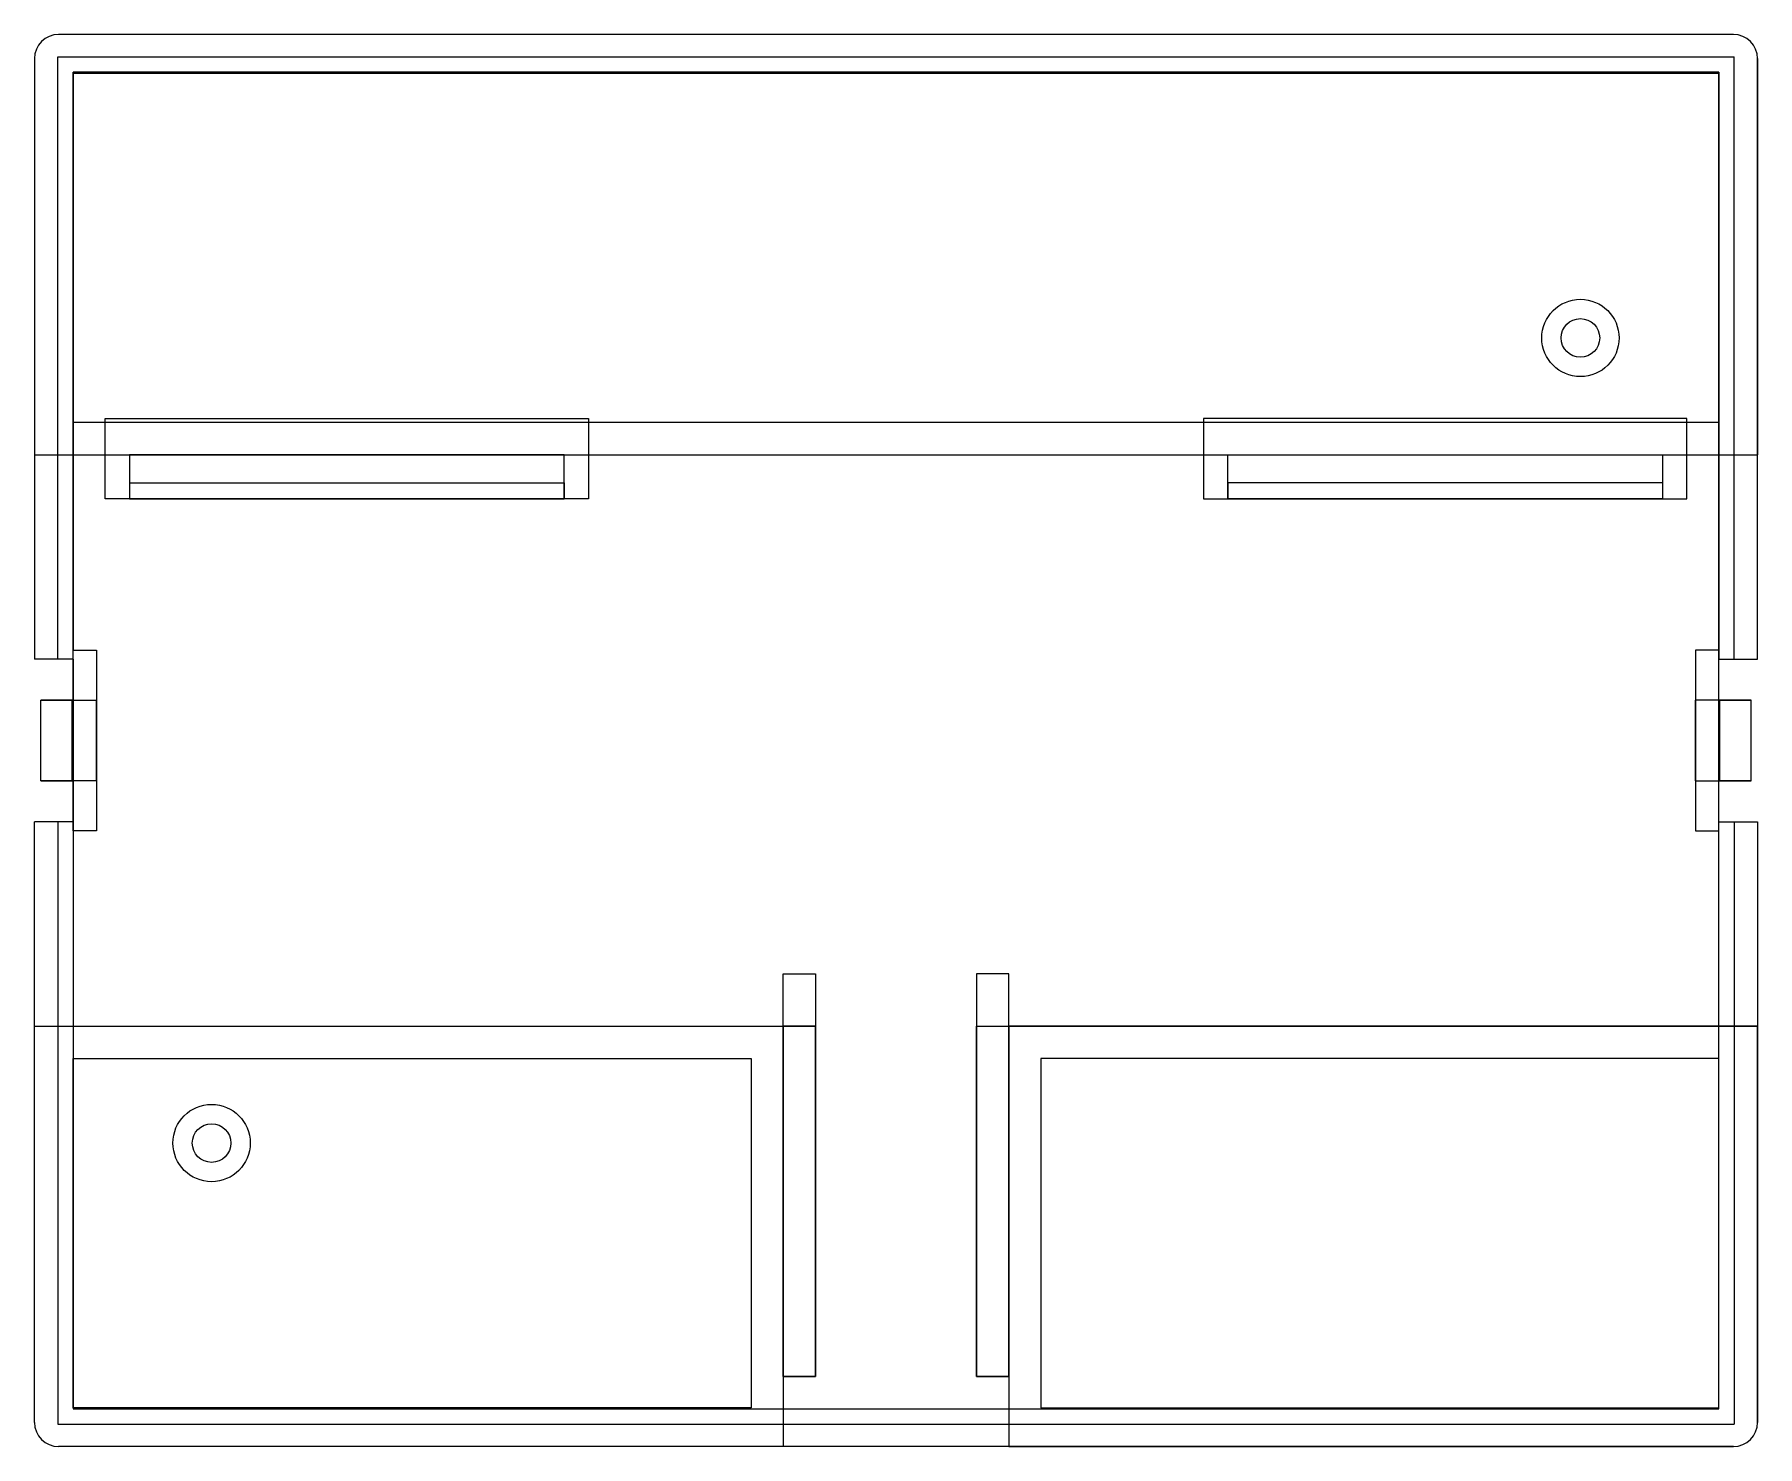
# Model space of a CAD drawing. Header units: millimetres. Extents: x -54 to 54, y -44 to 44.
import ezdxf

# ---------------------------------------------------------------- set-up
doc = ezdxf.new("R2010")
doc.units = ezdxf.units.MM
doc.layers.add('Body001', color=7, linetype='CONTINUOUS')

msp = doc.modelspace()

# ---------------------------------------------------------------- linework, layer by layer
at = {"layer": 'Body001'}
for p, q in [((52, 43.85, -5), (-52, 43.85, -5)), ((52, 43.85, -5), (-52, 43.85, -5)), ((-52, 43.85, -5), (-52, 43.85, 6.9)), ((52, 43.85, 6.9), (-52, 43.85, 6.9)), ((-52, 43.85, -5), (-52, 43.85, 6.9)), ((52, 43.85, 6.9), (-52, 43.85, 6.9)), ((52, 43.85, 6.9), (52, 43.85, -5)), ((52, 43.85, 6.9), (52, 43.85, -5)), ((-53.5, 42.35, -5), (-53.5, 17.75, -5)), ((-53.5, 42.35, -5), (-53.5, 42.35, 6.9)), ((-53.5, 42.35, -5), (-53.5, 17.75, -5)), ((-53.5, 42.35, -5), (-53.5, 42.35, 6.9)), ((-53.5, 42.35, 6.9), (-53.5, 5.05, 6.9)), ((-53.5, 42.35, 6.9), (-53.5, 5.05, 6.9)), ((-52.05, 5.05, 6.9), (-52.05, 42.45, 6.9)), ((-52.05, 42.45, 6.9), (52.05, 42.45, 6.9)), ((-52.05, 42.45, 6.9), (-52.05, 42.45, 7.9)), ((-52.05, 5.05, 6.9), (-52.05, 42.45, 6.9)), ((-52.05, 5.05, 7.9), (-52.05, 42.45, 7.9)), ((-52.05, 42.45, 6.9), (-52.05, 42.45, 7.9)), ((-52.05, 42.45, 6.9), (52.05, 42.45, 6.9)), ((-52.05, 42.45, 7.9), (52.05, 42.45, 7.9)), ((-52.05, 42.45, 7.9), (52.05, 42.45, 7.9)), ((-52.05, 5.05, 7.9), (-52.05, 42.45, 7.9)), ((52.05, 5.05, 6.9), (52.05, 42.45, 6.9)), ((52.05, 42.45, 6.9), (52.05, 42.45, 7.9)), ((52.05, 42.45, 6.9), (52.05, 42.45, 7.9)), ((52.05, 5.05, 6.9), (52.05, 42.45, 6.9)), ((52.05, 5.05, 7.9), (52.05, 42.45, 7.9)), ((52.05, 5.05, 7.9), (52.05, 42.45, 7.9)), ((53.5, 42.35, -5), (53.5, 17.75, -5)), ((53.5, 42.35, 6.9), (53.5, 42.35, -5)), ((53.5, 42.35, -5), (53.5, 17.75, -5)), ((53.5, 42.35, 6.9), (53.5, 42.35, -5)), ((53.5, 5.05, 6.9), (53.5, 42.35, 6.9)), ((53.5, 5.05, 6.9), (53.5, 42.35, 6.9)), ((-51.1, 5.05, 7.9), (-51.1, 41.5, 7.9)), ((-51.1, 41.5, 7.9), (51.1, 41.5, 7.9)), ((-51.1, 41.5, 2), (-51.1, 5.6, 2)), ((-51.1, 5.05, 7.9), (-51.1, 41.5, 7.9)), ((-51.1, 41.5, 2), (-51.1, 41.5, 7.9)), ((-51.1, 41.5, 2), (-51.1, 5.6, 2)), ((51.1, 41.5, 2), (-51.1, 41.5, 2)), ((51.1, 41.5, 2), (-51.1, 41.5, 2)), ((-51.1, 41.5, 7.9), (51.1, 41.5, 7.9)), ((-51.1, 41.5, 2), (-51.1, 41.5, 7.9)), ((-51.1, 41.45, -5), (51.1, 41.45, -5)), ((-51.1, 19.75, -5), (-51.1, 41.45, -5)), ((-51.1, 41.45), (-51.1, 41.45, -5)), ((-51.1, 41.45), (51.1, 41.45)), ((-51.1, 41.45, -5), (51.1, 41.45, -5)), ((-51.1, 41.45), (-51.1, 41.45, -5)), ((-51.1, 19.75), (-51.1, 41.45)), ((-51.1, 19.75, -5), (-51.1, 41.45, -5)), ((-51.1, 41.45), (51.1, 41.45)), ((-51.1, 19.75), (-51.1, 41.45)), ((51.1, 41.5, 7.9), (51.1, 5.05, 7.9)), ((51.1, 5.6, 2), (51.1, 41.5, 2)), ((51.1, 41.5, 2), (51.1, 41.5, 7.9)), ((51.1, 41.5, 7.9), (51.1, 5.05, 7.9)), ((51.1, 5.6, 2), (51.1, 41.5, 2)), ((51.1, 41.5, 2), (51.1, 41.5, 7.9)), ((51.1, 41.45, -5), (51.1, 19.75, -5)), ((51.1, 41.45), (51.1, 41.45, -5)), ((51.1, 41.45), (51.1, 19.75)), ((51.1, 41.45, -5), (51.1, 19.75, -5)), ((51.1, 41.45), (51.1, 41.45, -5)), ((51.1, 41.45), (51.1, 19.75)), ((43.7, 25, 2), (43.7, 25, 8.2)), ((43.7, 25, 2), (43.7, 25, 8.2)), ((44.9, 25, 2), (44.9, 25, 8.2)), ((44.9, 25, 2), (44.9, 25, 8.2)), ((51.1, 19.75, -5), (-51.1, 19.75, -5)), ((-51.1, 19.75), (-51.1, 19.75, -5)), ((-51.1, 19.75), (-51.1, 19.75, -5)), ((-49.1, 19.75), (-51.1, 19.75)), ((51.1, 19.75, -5), (-51.1, 19.75, -5)), ((-49.1, 19.75), (-51.1, 19.75)), ((-49.1, 19.75), (-49.1, 20)), ((-49.1, 20), (-19.1, 20)), ((-49.1, 20), (-49.1, 20, 2)), ((-49.1, 19.75), (-49.1, 20)), ((-49.1, 15, 2), (-49.1, 20, 2)), ((-49.1, 20), (-49.1, 20, 2)), ((-49.1, 20), (-19.1, 20)), ((-49.1, 20, 2), (-19.1, 20, 2)), ((-49.1, 20, 2), (-19.1, 20, 2)), ((-49.1, 15, 2), (-49.1, 20, 2)), ((-19.1, 19.75), (-49.1, 19.75)), ((-49.1, 17.75), (-49.1, 19.75)), ((-19.1, 19.75), (-49.1, 19.75)), ((-49.1, 17.75), (-49.1, 19.75)), ((-19.1, 20), (-19.1, 19.75)), ((-19.1, 20), (-19.1, 20, 2)), ((-19.1, 20), (-19.1, 19.75)), ((-19.1, 20, 2), (-19.1, 15, 2)), ((-19.1, 20), (-19.1, 20, 2)), ((-19.1, 20, 2), (-19.1, 15, 2)), ((19.1, 19.75), (-19.1, 19.75)), ((-19.1, 19.75), (-19.1, 17.75)), ((19.1, 19.75), (-19.1, 19.75)), ((-19.1, 19.75), (-19.1, 17.75)), ((19.1, 20), (19.1, 19.75)), ((49.1, 20), (19.1, 20)), ((19.1, 20), (19.1, 20, 2)), ((19.1, 20), (19.1, 19.75)), ((19.1, 20, 2), (19.1, 15, 2)), ((19.1, 20), (19.1, 20, 2)), ((49.1, 20), (19.1, 20)), ((49.1, 20, 2), (19.1, 20, 2)), ((19.1, 20, 2), (19.1, 15, 2)), ((49.1, 20, 2), (19.1, 20, 2)), ((49.1, 19.75), (19.1, 19.75)), ((19.1, 19.75), (19.1, 17.75)), ((49.1, 19.75), (19.1, 19.75)), ((19.1, 19.75), (19.1, 17.75)), ((49.1, 19.75), (49.1, 20)), ((49.1, 20), (49.1, 20, 2)), ((49.1, 19.75), (49.1, 20)), ((49.1, 15, 2), (49.1, 20, 2)), ((49.1, 20), (49.1, 20, 2)), ((49.1, 15, 2), (49.1, 20, 2)), ((51.1, 19.75), (49.1, 19.75)), ((49.1, 17.75), (49.1, 19.75)), ((51.1, 19.75), (49.1, 19.75)), ((49.1, 17.75), (49.1, 19.75)), ((51.1, 19.75), (51.1, 19.75, -5)), ((51.1, 19.75), (51.1, 19.75, -5)), ((-53.5, 17.75, -5), (-47.6, 17.75, -5)), ((-53.5, 17.75), (-53.5, 17.75, -5)), ((-53.5, 17.75), (-53.5, 5.05)), ((-53.5, 17.75), (-49.1, 17.75)), ((-53.5, 17.75, -5), (-47.6, 17.75, -5)), ((-53.5, 17.75), (-53.5, 17.75, -5)), ((-53.5, 17.75), (-49.1, 17.75)), ((-53.5, 17.75), (-53.5, 5.05)), ((-49.1, 17.75), (-19.1, 17.75)), ((-49.1, 15), (-49.1, 17.75)), ((-49.1, 17.75), (-19.1, 17.75)), ((-49.1, 15), (-49.1, 17.75)), ((-47.6, 17.75, -5), (-47.6, 15, -5)), ((-20.6, 17.75, -1.2), (-47.6, 17.75, -1.2)), ((-47.6, 17.75, -5), (-47.6, 17.75, -1.2)), ((-47.6, 17.75, -5), (-47.6, 15, -5)), ((-47.6, 17.75, -1.2), (-47.6, 16, -1.2)), ((-47.6, 17.75, -5), (-47.6, 17.75, -1.2)), ((-47.6, 17.75, -1.2), (-47.6, 16, -1.2)), ((-20.6, 17.75, -1.2), (-47.6, 17.75, -1.2)), ((-20.6, 15, -5), (-20.6, 17.75, -5)), ((-20.6, 17.75, -5), (20.6, 17.75, -5)), ((-20.6, 17.75, -5), (20.6, 17.75, -5)), ((-20.6, 17.75, -5), (-20.6, 17.75, -1.2)), ((-20.6, 15, -5), (-20.6, 17.75, -5)), ((-20.6, 16, -1.2), (-20.6, 17.75, -1.2)), ((-20.6, 17.75, -5), (-20.6, 17.75, -1.2)), ((-20.6, 16, -1.2), (-20.6, 17.75, -1.2)), ((-19.1, 17.75), (19.1, 17.75)), ((-19.1, 17.75), (19.1, 17.75)), ((-19.1, 17.75), (-19.1, 15)), ((-19.1, 17.75), (-19.1, 15)), ((19.1, 17.75), (49.1, 17.75)), ((19.1, 17.75), (19.1, 15)), ((19.1, 17.75), (49.1, 17.75)), ((19.1, 17.75), (19.1, 15)), ((20.6, 15, -5), (20.6, 17.75, -5)), ((20.6, 17.75, -1.2), (47.6, 17.75, -1.2)), ((20.6, 17.75, -5), (20.6, 17.75, -1.2)), ((20.6, 15, -5), (20.6, 17.75, -5)), ((20.6, 16, -1.2), (20.6, 17.75, -1.2)), ((20.6, 17.75, -5), (20.6, 17.75, -1.2)), ((20.6, 17.75, -1.2), (47.6, 17.75, -1.2)), ((20.6, 16, -1.2), (20.6, 17.75, -1.2)), ((47.6, 17.75, -5), (53.5, 17.75, -5)), ((47.6, 17.75, -5), (47.6, 15, -5)), ((47.6, 17.75, -5), (53.5, 17.75, -5)), ((47.6, 17.75, -5), (47.6, 17.75, -1.2)), ((47.6, 17.75, -5), (47.6, 15, -5)), ((47.6, 17.75, -1.2), (47.6, 16, -1.2)), ((47.6, 17.75, -5), (47.6, 17.75, -1.2)), ((47.6, 17.75, -1.2), (47.6, 16, -1.2)), ((49.1, 17.75), (53.5, 17.75)), ((49.1, 17.75), (53.5, 17.75)), ((49.1, 15), (49.1, 17.75)), ((49.1, 15), (49.1, 17.75)), ((53.5, 17.75), (53.5, 17.75, -5)), ((53.5, 5.05), (53.5, 17.75)), ((53.5, 17.75), (53.5, 17.75, -5)), ((53.5, 5.05), (53.5, 17.75)), ((-19.1, 15), (-49.1, 15)), ((-49.1, 15), (-49.1, 15, 2)), ((-19.1, 15), (-49.1, 15)), ((-19.1, 15, 2), (-49.1, 15, 2)), ((-49.1, 15), (-49.1, 15, 2)), ((-19.1, 15, 2), (-49.1, 15, 2)), ((-47.6, 16, -1.2), (-47.6, 15, -2.2)), ((-47.6, 16, -1.2), (-20.6, 16, -1.2)), ((-47.6, 16, -1.2), (-47.6, 15, -2.2)), ((-47.6, 16, -1.2), (-20.6, 16, -1.2)), ((-47.6, 15, -5), (-20.6, 15, -5)), ((-47.6, 15, -5), (-47.6, 15, -2.2)), ((-47.6, 15, -5), (-47.6, 15, -2.2)), ((-47.6, 15, -2.2), (-20.6, 15, -2.2)), ((-47.6, 15, -5), (-20.6, 15, -5)), ((-47.6, 15, -2.2), (-20.6, 15, -2.2)), ((-20.6, 16, -1.2), (-20.6, 15, -2.2)), ((-20.6, 16, -1.2), (-20.6, 15, -2.2)), ((-20.6, 15, -5), (-20.6, 15, -2.2)), ((-20.6, 15, -5), (-20.6, 15, -2.2)), ((-19.1, 15), (-19.1, 15, 2)), ((-19.1, 15), (-19.1, 15, 2)), ((19.1, 15), (49.1, 15)), ((19.1, 15), (19.1, 15, 2)), ((19.1, 15), (49.1, 15)), ((19.1, 15, 2), (49.1, 15, 2)), ((19.1, 15), (19.1, 15, 2)), ((19.1, 15, 2), (49.1, 15, 2)), ((20.6, 16, -1.2), (20.6, 15, -2.2)), ((47.6, 16, -1.2), (20.6, 16, -1.2)), ((47.6, 16, -1.2), (20.6, 16, -1.2)), ((20.6, 16, -1.2), (20.6, 15, -2.2)), ((47.6, 15, -5), (20.6, 15, -5)), ((47.6, 15, -2.2), (20.6, 15, -2.2)), ((47.6, 15, -5), (20.6, 15, -5)), ((20.6, 15, -5), (20.6, 15, -2.2)), ((20.6, 15, -5), (20.6, 15, -2.2)), ((47.6, 15, -2.2), (20.6, 15, -2.2)), ((47.6, 16, -1.2), (47.6, 15, -2.2)), ((47.6, 16, -1.2), (47.6, 15, -2.2)), ((47.6, 15, -5), (47.6, 15, -2.2)), ((47.6, 15, -5), (47.6, 15, -2.2)), ((49.1, 15), (49.1, 15, 2)), ((49.1, 15), (49.1, 15, 2)), ((-51.1, 5.6, 2), (-51.1, 5.6, 7)), ((-51.1, 5.05, 7), (-51.1, 5.6, 7)), ((-51.1, 5.05, 7), (-51.1, 5.6, 7)), ((-51.1, 5.6, 7), (-49.65, 5.6, 7)), ((-51.1, 5.6, 2), (-49.65, 5.6, 2)), ((-51.1, 5.6, 2), (-51.1, 5.6, 7)), ((-51.1, 5.6, 2), (-49.65, 5.6, 2)), ((-51.1, 5.6, 7), (-49.65, 5.6, 7)), ((-49.65, 5.6, 7), (-49.65, 2.5, 7)), ((-49.65, 5.6, 2), (-49.65, -5.6, 2)), ((-49.65, 5.6, 2), (-49.65, 5.6, 7)), ((-49.65, 5.6, 2), (-49.65, 5.6, 7)), ((-49.65, 5.6, 7), (-49.65, 2.5, 7)), ((-49.65, 5.6, 2), (-49.65, -5.6, 2)), ((51.1, 5.6, 2), (49.65, 5.6, 2)), ((49.65, 5.6, 2), (49.65, -5.6, 2)), ((49.65, 5.6, 7), (49.65, 2.5, 7)), ((51.1, 5.6, 7), (49.65, 5.6, 7)), ((49.65, 5.6, 2), (49.65, 5.6, 7)), ((51.1, 5.6, 2), (49.65, 5.6, 2)), ((51.1, 5.6, 7), (49.65, 5.6, 7)), ((49.65, 5.6, 2), (49.65, 5.6, 7)), ((49.65, 5.6, 2), (49.65, -5.6, 2)), ((49.65, 5.6, 7), (49.65, 2.5, 7)), ((51.1, 5.05, 7), (51.1, 5.6, 7)), ((51.1, 5.6, 2), (51.1, 5.6, 7)), ((51.1, 5.05, 7), (51.1, 5.6, 7)), ((51.1, 5.6, 2), (51.1, 5.6, 7)), ((-53.5, 5.05), (-53.5, 5.05, 6.9)), ((-52.05, 5.05, 6.9), (-53.5, 5.05, 6.9)), ((-51.1, 5.05), (-53.5, 5.05)), ((-52.05, 5.05, 6.9), (-53.5, 5.05, 6.9)), ((-53.5, 5.05), (-53.5, 5.05, 6.9)), ((-51.1, 5.05), (-53.5, 5.05)), ((-51.1, 5.05, 7.9), (-52.05, 5.05, 7.9)), ((-52.05, 5.05, 6.9), (-52.05, 5.05, 7.9)), ((-52.05, 5.05, 6.9), (-52.05, 5.05, 7.9)), ((-51.1, 5.05, 7.9), (-52.05, 5.05, 7.9)), ((-51.1, 5.05), (-51.1, -5.05)), ((-51.1, 5.05), (-51.1, 5.05, 7)), ((-51.1, 5.05, 7), (-51.1, 5.05, 7.9)), ((-51.1, 5.05), (-51.1, -5.05)), ((-51.1, 2.5, 7), (-51.1, 5.05, 7)), ((-51.1, 5.05), (-51.1, 5.05, 7)), ((-51.1, 5.05, 7), (-51.1, 5.05, 7.9)), ((-51.1, 2.5, 7), (-51.1, 5.05, 7)), ((51.1, -5.05), (51.1, 5.05)), ((51.1, 5.05), (53.5, 5.05)), ((51.1, 5.05), (53.5, 5.05)), ((51.1, 5.05, 7.9), (52.05, 5.05, 7.9)), ((51.1, 5.05), (51.1, 5.05, 7)), ((51.1, 5.05, 7), (51.1, 5.05, 7.9)), ((51.1, -5.05), (51.1, 5.05)), ((51.1, 5.05), (51.1, 5.05, 7)), ((51.1, 2.5, 7), (51.1, 5.05, 7)), ((51.1, 5.05, 7.9), (52.05, 5.05, 7.9)), ((51.1, 5.05, 7), (51.1, 5.05, 7.9)), ((51.1, 2.5, 7), (51.1, 5.05, 7)), ((52.05, 5.05, 6.9), (53.5, 5.05, 6.9)), ((52.05, 5.05, 6.9), (53.5, 5.05, 6.9)), ((52.05, 5.05, 6.9), (52.05, 5.05, 7.9)), ((52.05, 5.05, 6.9), (52.05, 5.05, 7.9)), ((53.5, 5.05), (53.5, 5.05, 6.9)), ((53.5, 5.05), (53.5, 5.05, 6.9)), ((-53.1, -2.5, 12), (-53.1, 2.5, 12)), ((-53.1, 2.5, 12), (-51.1, 2.5, 12)), ((-53.1, 2.5, 12), (-51.1, 2.5, 12)), ((-53.1, 2.5, 13), (-53.1, 2.5, 12)), ((-51.15, 2.5, 15.8), (-53.1, 2.5, 13)), ((-51.15, 2.5, 15.8), (-53.1, 2.5, 13)), ((-53.1, -2.5, 13), (-53.1, 2.5, 13)), ((-53.1, -2.5, 13), (-53.1, 2.5, 13)), ((-53.1, 2.5, 13), (-53.1, 2.5, 12)), ((-53.1, -2.5, 12), (-53.1, 2.5, 12)), ((-51.15, 2.5, 15.8), (-49.65, 2.5, 15.8)), ((-51.15, -2.5, 15.8), (-51.15, 2.5, 15.8)), ((-51.15, 2.5, 15.8), (-49.65, 2.5, 15.8)), ((-51.15, -2.5, 15.8), (-51.15, 2.5, 15.8)), ((-51.1, -2.5, 12), (-51.1, 2.5, 12)), ((-51.1, 2.5, 7), (-51.1, 2.5, 12)), ((-51.1, -2.5, 12), (-51.1, 2.5, 12)), ((-51.1, 2.5, 7), (-51.1, 2.5, 12)), ((-51.1, 2.5, 7), (-49.65, 2.5, 7)), ((-51.1, 2.5, 7), (-49.65, 2.5, 7)), ((-49.65, 2.5, 15.8), (-49.65, 2.5, 7)), ((-49.65, 2.5, 15.8), (-49.65, 2.5, 7)), ((-49.65, -2.5, 15.8), (-49.65, 2.5, 15.8)), ((-49.65, -2.5, 15.8), (-49.65, 2.5, 15.8)), ((51.1, 2.5, 7), (49.65, 2.5, 7)), ((51.1, 2.5, 7), (49.65, 2.5, 7)), ((49.65, 2.5, 15.8), (49.65, 2.5, 7)), ((51.15, 2.5, 15.8), (49.65, 2.5, 15.8)), ((49.65, -2.5, 15.8), (49.65, 2.5, 15.8)), ((49.65, 2.5, 15.8), (49.65, 2.5, 7)), ((51.15, 2.5, 15.8), (49.65, 2.5, 15.8)), ((49.65, -2.5, 15.8), (49.65, 2.5, 15.8)), ((51.1, 2.5, 7), (51.1, 2.5, 12)), ((51.1, -2.5, 12), (51.1, 2.5, 12)), ((51.1, 2.5, 7), (51.1, 2.5, 12)), ((53.1, 2.5, 12), (51.1, 2.5, 12)), ((53.1, 2.5, 12), (51.1, 2.5, 12)), ((51.1, -2.5, 12), (51.1, 2.5, 12)), ((51.15, 2.5, 15.8), (53.1, 2.5, 13)), ((51.15, -2.5, 15.8), (51.15, 2.5, 15.8)), ((51.15, -2.5, 15.8), (51.15, 2.5, 15.8)), ((51.15, 2.5, 15.8), (53.1, 2.5, 13)), ((53.1, 2.5, 13), (53.1, 2.5, 12)), ((53.1, -2.5, 12), (53.1, 2.5, 12)), ((53.1, -2.5, 13), (53.1, 2.5, 13)), ((53.1, -2.5, 13), (53.1, 2.5, 13)), ((53.1, 2.5, 13), (53.1, 2.5, 12)), ((53.1, -2.5, 12), (53.1, 2.5, 12)), ((-53.1, -2.5, 13), (-51.15, -2.5, 15.8)), ((-53.1, -2.5, 12), (-53.1, -2.5, 13)), ((-51.1, -2.5, 12), (-53.1, -2.5, 12)), ((-51.1, -2.5, 12), (-53.1, -2.5, 12)), ((-53.1, -2.5, 13), (-51.15, -2.5, 15.8)), ((-53.1, -2.5, 12), (-53.1, -2.5, 13)), ((-49.65, -2.5, 15.8), (-51.15, -2.5, 15.8)), ((-49.65, -2.5, 15.8), (-51.15, -2.5, 15.8)), ((-51.1, -5.05, 7), (-51.1, -2.5, 7)), ((-51.1, -2.5, 7), (-51.1, -2.5, 12)), ((-49.65, -2.5, 7), (-51.1, -2.5, 7)), ((-51.1, -5.05, 7), (-51.1, -2.5, 7)), ((-51.1, -2.5, 7), (-51.1, -2.5, 12)), ((-49.65, -2.5, 7), (-51.1, -2.5, 7)), ((-49.65, -2.5, 7), (-49.65, -5.6, 7)), ((-49.65, -2.5, 7), (-49.65, -2.5, 15.8)), ((-49.65, -2.5, 7), (-49.65, -2.5, 15.8)), ((-49.65, -2.5, 7), (-49.65, -5.6, 7)), ((49.65, -2.5, 7), (51.1, -2.5, 7)), ((49.65, -2.5, 15.8), (51.15, -2.5, 15.8)), ((49.65, -2.5, 7), (49.65, -2.5, 15.8)), ((49.65, -2.5, 7), (51.1, -2.5, 7)), ((49.65, -2.5, 7), (49.65, -5.6, 7)), ((49.65, -2.5, 7), (49.65, -5.6, 7)), ((49.65, -2.5, 7), (49.65, -2.5, 15.8)), ((49.65, -2.5, 15.8), (51.15, -2.5, 15.8)), ((51.1, -2.5, 7), (51.1, -2.5, 12)), ((51.1, -5.05, 7), (51.1, -2.5, 7)), ((51.1, -2.5, 12), (53.1, -2.5, 12)), ((51.1, -2.5, 7), (51.1, -2.5, 12)), ((51.1, -2.5, 12), (53.1, -2.5, 12)), ((51.1, -5.05, 7), (51.1, -2.5, 7)), ((53.1, -2.5, 13), (51.15, -2.5, 15.8)), ((53.1, -2.5, 13), (51.15, -2.5, 15.8)), ((53.1, -2.5, 12), (53.1, -2.5, 13)), ((53.1, -2.5, 12), (53.1, -2.5, 13)), ((-51.1, -5.05), (-53.5, -5.05)), ((-53.5, -17.75), (-53.5, -5.05)), ((-51.1, -5.05), (-53.5, -5.05)), ((-53.5, -5.05), (-53.5, -5.05, 6.9)), ((-52.05, -5.05, 6.9), (-53.5, -5.05, 6.9)), ((-53.5, -42.35, 6.9), (-53.5, -5.05, 6.9)), ((-53.5, -5.05), (-53.5, -5.05, 6.9)), ((-53.5, -17.75), (-53.5, -5.05)), ((-53.5, -42.35, 6.9), (-53.5, -5.05, 6.9)), ((-52.05, -5.05, 6.9), (-53.5, -5.05, 6.9)), ((-52.05, -5.05, 6.9), (-52.05, -5.05, 7.9)), ((-51.1, -5.05, 7.9), (-52.05, -5.05, 7.9)), ((-52.05, -5.05, 6.9), (-52.05, -42.45, 6.9)), ((-52.05, -5.05, 6.9), (-52.05, -5.05, 7.9)), ((-52.05, -5.05, 6.9), (-52.05, -42.45, 6.9)), ((-52.05, -5.05, 7.9), (-52.05, -42.45, 7.9)), ((-52.05, -5.05, 7.9), (-52.05, -42.45, 7.9)), ((-51.1, -5.05, 7.9), (-52.05, -5.05, 7.9)), ((-51.1, -5.05), (-51.1, -5.05, 7)), ((-51.1, -5.05), (-51.1, -5.05, 7)), ((-51.1, -5.05, 7), (-51.1, -5.05, 7.9)), ((-51.1, -5.6, 7), (-51.1, -5.05, 7)), ((-51.1, -5.05, 7.9), (-51.1, -41.5, 7.9)), ((-51.1, -5.05, 7.9), (-51.1, -41.5, 7.9)), ((-51.1, -5.05, 7), (-51.1, -5.05, 7.9)), ((-51.1, -5.6, 7), (-51.1, -5.05, 7)), ((51.1, -5.05), (53.5, -5.05)), ((51.1, -5.05), (51.1, -5.05, 7)), ((51.1, -5.05, 7), (51.1, -5.05, 7.9)), ((51.1, -5.05, 7.9), (52.05, -5.05, 7.9)), ((51.1, -5.05), (53.5, -5.05)), ((51.1, -5.05), (51.1, -5.05, 7)), ((51.1, -41.5, 7.9), (51.1, -5.05, 7.9)), ((51.1, -5.05, 7.9), (52.05, -5.05, 7.9)), ((51.1, -5.6, 7), (51.1, -5.05, 7)), ((51.1, -5.05, 7), (51.1, -5.05, 7.9)), ((51.1, -41.5, 7.9), (51.1, -5.05, 7.9)), ((51.1, -5.6, 7), (51.1, -5.05, 7)), ((52.05, -5.05, 6.9), (52.05, -5.05, 7.9)), ((52.05, -5.05, 6.9), (53.5, -5.05, 6.9)), ((52.05, -5.05, 6.9), (52.05, -42.45, 6.9)), ((52.05, -5.05, 6.9), (53.5, -5.05, 6.9)), ((52.05, -5.05, 7.9), (52.05, -42.45, 7.9)), ((52.05, -5.05, 6.9), (52.05, -5.05, 7.9)), ((52.05, -5.05, 6.9), (52.05, -42.45, 6.9)), ((52.05, -5.05, 7.9), (52.05, -42.45, 7.9)), ((53.5, -5.05), (53.5, -17.75)), ((53.5, -5.05, 6.9), (53.5, -42.35, 6.9)), ((53.5, -5.05), (53.5, -5.05, 6.9)), ((53.5, -5.05), (53.5, -17.75)), ((53.5, -5.05), (53.5, -5.05, 6.9)), ((53.5, -5.05, 6.9), (53.5, -42.35, 6.9)), ((-49.65, -5.6, 7), (-51.1, -5.6, 7)), ((-51.1, -5.6, 2), (-51.1, -41.5, 2)), ((-51.1, -5.6, 2), (-51.1, -5.6, 7)), ((-51.1, -5.6, 2), (-51.1, -41.5, 2)), ((-49.65, -5.6, 2), (-51.1, -5.6, 2)), ((-51.1, -5.6, 2), (-51.1, -5.6, 7)), ((-49.65, -5.6, 2), (-51.1, -5.6, 2)), ((-49.65, -5.6, 7), (-51.1, -5.6, 7)), ((-49.65, -5.6, 2), (-49.65, -5.6, 7)), ((-49.65, -5.6, 2), (-49.65, -5.6, 7)), ((49.65, -5.6, 2), (51.1, -5.6, 2)), ((49.65, -5.6, 7), (51.1, -5.6, 7)), ((49.65, -5.6, 2), (49.65, -5.6, 7)), ((49.65, -5.6, 2), (49.65, -5.6, 7)), ((49.65, -5.6, 2), (51.1, -5.6, 2)), ((49.65, -5.6, 7), (51.1, -5.6, 7)), ((51.1, -41.5, 2), (51.1, -5.6, 2)), ((51.1, -41.5, 2), (51.1, -5.6, 2)), ((51.1, -5.6, 2), (51.1, -5.6, 7)), ((51.1, -5.6, 2), (51.1, -5.6, 7)), ((-7, -17.75), (-7, -14.5)), ((-7, -14.5), (-5, -14.5)), ((-7, -39.5, 2), (-7, -14.5, 2)), ((-7, -14.5), (-7, -14.5, 2)), ((-7, -17.75), (-7, -14.5)), ((-7, -14.5), (-7, -14.5, 2)), ((-7, -14.5), (-5, -14.5)), ((-7, -14.5, 2), (-5, -14.5, 2)), ((-7, -14.5, 2), (-5, -14.5, 2)), ((-7, -39.5, 2), (-7, -14.5, 2)), ((-5, -14.5), (-5, -39.5)), ((-5, -14.5), (-5, -14.5, 2)), ((-5, -14.5), (-5, -14.5, 2)), ((-5, -14.5), (-5, -39.5)), ((-5, -14.5, 2), (-5, -39.5, 2)), ((-5, -14.5, 2), (-5, -39.5, 2)), ((5, -14.5), (5, -39.5)), ((7, -14.5), (5, -14.5)), ((5, -14.5), (5, -14.5, 2)), ((5, -14.5), (5, -39.5)), ((5, -14.5, 2), (5, -39.5, 2)), ((5, -14.5), (5, -14.5, 2)), ((7, -14.5), (5, -14.5)), ((7, -14.5, 2), (5, -14.5, 2)), ((5, -14.5, 2), (5, -39.5, 2)), ((7, -14.5, 2), (5, -14.5, 2)), ((7, -17.75), (7, -14.5)), ((7, -17.75), (7, -14.5)), ((7, -14.5), (7, -14.5, 2)), ((7, -39.5, 2), (7, -14.5, 2)), ((7, -14.5), (7, -14.5, 2)), ((7, -39.5, 2), (7, -14.5, 2)), ((-53.5, -17.75), (-7, -17.75)), ((-53.5, -42.35, -5), (-53.5, -17.75, -5)), ((-53.5, -17.75), (-53.5, -17.75, -5)), ((-53.5, -17.75), (-53.5, -17.75, -5)), ((-53.5, -17.75), (-7, -17.75)), ((-53.5, -17.75, -5), (-5, -17.75, -5)), ((-53.5, -42.35, -5), (-53.5, -17.75, -5)), ((-53.5, -17.75, -5), (-5, -17.75, -5)), ((-7, -17.75), (-7, -17.75, -1.2)), ((-5, -17.75, -1.2), (-7, -17.75, -1.2)), ((-7, -17.75), (-7, -17.75, -1.2)), ((-7, -17.75, -1.2), (-7, -39.5, -1.2)), ((-7, -17.75, -1.2), (-7, -39.5, -1.2)), ((-5, -17.75, -1.2), (-7, -17.75, -1.2)), ((-5, -17.75, -5), (-5, -17.75, -1.2)), ((-5, -39.5, -5), (-5, -17.75, -5)), ((-5, -39.5, -1.2), (-5, -17.75, -1.2)), ((-5, -17.75, -5), (-5, -17.75, -1.2)), ((-5, -39.5, -5), (-5, -17.75, -5)), ((-5, -39.5, -1.2), (-5, -17.75, -1.2)), ((5, -17.75, -5), (53.5, -17.75, -5)), ((5, -17.75, -5), (5, -17.75, -1.2)), ((5, -17.75, -1.2), (7, -17.75, -1.2)), ((5, -17.75, -5), (53.5, -17.75, -5)), ((5, -39.5, -5), (5, -17.75, -5)), ((5, -39.5, -1.2), (5, -17.75, -1.2)), ((5, -17.75, -1.2), (7, -17.75, -1.2)), ((5, -17.75, -5), (5, -17.75, -1.2)), ((5, -39.5, -5), (5, -17.75, -5)), ((5, -39.5, -1.2), (5, -17.75, -1.2)), ((53.5, -17.75), (7, -17.75)), ((7, -17.75, -1.2), (7, -39.5, -1.2)), ((7, -17.75), (7, -17.75, -1.2)), ((7, -17.75), (7, -17.75, -1.2)), ((53.5, -17.75), (7, -17.75)), ((7, -17.75, -1.2), (7, -39.5, -1.2)), ((53.5, -17.75), (53.5, -17.75, -5)), ((53.5, -42.35, -5), (53.5, -17.75, -5)), ((53.5, -17.75), (53.5, -17.75, -5)), ((53.5, -42.35, -5), (53.5, -17.75, -5)), ((-51.1, -19.75, -5), (-9, -19.75, -5)), ((-51.1, -41.45, -5), (-51.1, -19.75, -5)), ((-51.1, -19.75), (-51.1, -19.75, -5)), ((-51.1, -19.75), (-9, -19.75)), ((-51.1, -19.75, -5), (-9, -19.75, -5)), ((-51.1, -19.75), (-51.1, -19.75, -5)), ((-51.1, -41.45), (-51.1, -19.75)), ((-51.1, -41.45, -5), (-51.1, -19.75, -5)), ((-51.1, -19.75), (-9, -19.75)), ((-51.1, -41.45), (-51.1, -19.75)), ((-9, -19.75, -5), (-9, -41.45, -5)), ((-9, -19.75), (-9, -19.75, -5)), ((-9, -19.75), (-9, -41.45)), ((-9, -19.75, -5), (-9, -41.45, -5)), ((-9, -19.75), (-9, -19.75, -5)), ((-9, -19.75), (-9, -41.45)), ((9, -19.75, -5), (9, -41.45, -5)), ((51.1, -19.75, -5), (9, -19.75, -5)), ((9, -19.75), (9, -19.75, -5)), ((9, -19.75), (9, -41.45)), ((9, -19.75, -5), (9, -41.45, -5)), ((9, -19.75), (9, -19.75, -5)), ((51.1, -19.75), (9, -19.75)), ((51.1, -19.75, -5), (9, -19.75, -5)), ((9, -19.75), (9, -41.45)), ((51.1, -19.75), (9, -19.75)), ((51.1, -41.45, -5), (51.1, -19.75, -5)), ((51.1, -19.75), (51.1, -19.75, -5)), ((51.1, -41.45), (51.1, -19.75)), ((51.1, -41.45, -5), (51.1, -19.75, -5)), ((51.1, -19.75), (51.1, -19.75, -5)), ((51.1, -41.45), (51.1, -19.75)), ((-41.3, -25, 2), (-41.3, -25, 8.2)), ((-41.3, -25, 2), (-41.3, -25, 8.2)), ((-40.1, -25, 2), (-40.1, -25, 8.2)), ((-40.1, -25, 2), (-40.1, -25, 8.2)), ((-5, -39.5), (-7, -39.5)), ((-7, -39.5), (-7, -43.85)), ((-7, -39.5), (-7, -39.5, 2)), ((-7, -39.5, -5), (-7, -39.5, -1.2)), ((-7, -39.5, -5), (-7, -43.85, -5)), ((-7, -39.5), (-7, -43.85)), ((-7, -39.5), (-7, -39.5, 2)), ((-5, -39.5), (-7, -39.5)), ((-5, -39.5, 2), (-7, -39.5, 2)), ((-7, -39.5, -5), (-7, -43.85, -5)), ((-7, -39.5, -5), (-5, -39.5, -5)), ((-7, -39.5, -1.2), (-5, -39.5, -1.2)), ((-5, -39.5, 2), (-7, -39.5, 2)), ((-7, -39.5, -5), (-7, -39.5, -1.2)), ((-7, -39.5, -5), (-5, -39.5, -5)), ((-7, -39.5, -1.2), (-5, -39.5, -1.2)), ((-5, -39.5), (-5, -39.5, 2)), ((-5, -39.5), (-5, -39.5, 2)), ((-5, -39.5, -5), (-5, -39.5, -1.2)), ((-5, -39.5, -5), (-5, -39.5, -1.2)), ((5, -39.5), (7, -39.5)), ((5, -39.5), (5, -39.5, 2)), ((5, -39.5), (7, -39.5)), ((5, -39.5, 2), (7, -39.5, 2)), ((5, -39.5), (5, -39.5, 2)), ((5, -39.5, 2), (7, -39.5, 2)), ((7, -39.5, -5), (5, -39.5, -5)), ((5, -39.5, -5), (5, -39.5, -1.2)), ((7, -39.5, -5), (5, -39.5, -5)), ((7, -39.5, -1.2), (5, -39.5, -1.2)), ((7, -39.5, -1.2), (5, -39.5, -1.2)), ((5, -39.5, -5), (5, -39.5, -1.2)), ((7, -39.5), (7, -43.85)), ((7, -39.5), (7, -39.5, 2)), ((7, -39.5), (7, -43.85)), ((7, -39.5, -5), (7, -43.85, -5)), ((7, -39.5, -5), (7, -39.5, -1.2)), ((7, -39.5), (7, -39.5, 2)), ((7, -39.5, -5), (7, -43.85, -5)), ((7, -39.5, -5), (7, -39.5, -1.2)), ((-9, -41.45, -5), (-51.1, -41.45, -5)), ((-51.1, -41.45), (-51.1, -41.45, -5)), ((-51.1, -41.45), (-51.1, -41.45, -5)), ((-9, -41.45), (-51.1, -41.45)), ((-9, -41.45, -5), (-51.1, -41.45, -5)), ((-9, -41.45), (-51.1, -41.45)), ((-51.1, -41.5, 7.9), (51.1, -41.5, 7.9)), ((-51.1, -41.5, 2), (-51.1, -41.5, 7.9)), ((-51.1, -41.5, 2), (51.1, -41.5, 2)), ((-51.1, -41.5, 2), (51.1, -41.5, 2)), ((-51.1, -41.5, 2), (-51.1, -41.5, 7.9)), ((-51.1, -41.5, 7.9), (51.1, -41.5, 7.9)), ((-9, -41.45), (-9, -41.45, -5)), ((-9, -41.45), (-9, -41.45, -5)), ((9, -41.45, -5), (51.1, -41.45, -5)), ((9, -41.45), (9, -41.45, -5)), ((9, -41.45), (9, -41.45, -5)), ((9, -41.45), (51.1, -41.45)), ((9, -41.45, -5), (51.1, -41.45, -5)), ((9, -41.45), (51.1, -41.45)), ((51.1, -41.45), (51.1, -41.45, -5)), ((51.1, -41.45), (51.1, -41.45, -5)), ((51.1, -41.5, 2), (51.1, -41.5, 7.9)), ((51.1, -41.5, 2), (51.1, -41.5, 7.9)), ((-53.5, -42.35, 6.9), (-53.5, -42.35, -5)), ((-53.5, -42.35, 6.9), (-53.5, -42.35, -5)), ((-52.05, -42.45, 6.9), (52.05, -42.45, 6.9)), ((-52.05, -42.45, 6.9), (-52.05, -42.45, 7.9)), ((-52.05, -42.45, 7.9), (52.05, -42.45, 7.9)), ((-52.05, -42.45, 6.9), (-52.05, -42.45, 7.9)), ((-52.05, -42.45, 6.9), (52.05, -42.45, 6.9)), ((-52.05, -42.45, 7.9), (52.05, -42.45, 7.9)), ((52.05, -42.45, 6.9), (52.05, -42.45, 7.9)), ((52.05, -42.45, 6.9), (52.05, -42.45, 7.9)), ((53.5, -42.35, -5), (53.5, -42.35, 6.9)), ((53.5, -42.35, -5), (53.5, -42.35, 6.9)), ((52, -43.85, 6.9), (-52, -43.85, 6.9)), ((-52, -43.85, 6.9), (-52, -43.85, -5)), ((-7, -43.85, -5), (-52, -43.85, -5)), ((52, -43.85, 6.9), (-52, -43.85, 6.9)), ((-52, -43.85, 6.9), (-52, -43.85, -5)), ((-7, -43.85, -5), (-52, -43.85, -5)), ((7, -43.85), (-7, -43.85)), ((-7, -43.85), (-7, -43.85, -5)), ((-7, -43.85), (-7, -43.85, -5)), ((7, -43.85), (-7, -43.85)), ((7, -43.85, -5), (52, -43.85, -5)), ((7, -43.85), (7, -43.85, -5)), ((7, -43.85), (7, -43.85, -5)), ((7, -43.85, -5), (52, -43.85, -5)), ((52, -43.85, -5), (52, -43.85, 6.9)), ((52, -43.85, -5), (52, -43.85, 6.9))]:
    msp.add_line(p, q, dxfattribs=at)
for centre, radius in [((42.5, 25, 2), 2.4), ((42.5, 25, 2), 2.4), ((42.5, 25, 8.2), 2.4), ((42.5, 25, 8.2), 2.4), ((42.5, 25, 8.2), 1.2), ((42.5, 25, 2), 1.2), ((42.5, 25, 8.2), 1.2), ((42.5, 25, 2), 1.2), ((-42.5, -25, 2), 2.4), ((-42.5, -25, 2), 2.4), ((-42.5, -25, 8.2), 2.4), ((-42.5, -25, 8.2), 2.4), ((-42.5, -25, 8.2), 1.2), ((-42.5, -25, 2), 1.2), ((-42.5, -25, 8.2), 1.2), ((-42.5, -25, 2), 1.2)]:
    msp.add_circle(centre, radius, dxfattribs=at)
for centre, start, end in [((-52, 42.35, -5), 90, 180), ((-52, 42.35, -5), 90, 180), ((-52, 42.35, 6.9), 90, 180), ((-52, 42.35, 6.9), 90, 180), ((52, 42.35, -5), 0, 90), ((52, 42.35, 6.9), 0, 90), ((52, 42.35, -5), 0, 90), ((52, 42.35, 6.9), 0, 90), ((-52, -42.35, 6.9), 180, -90), ((-52, -42.35, 6.9), 180, -90), ((-52, -42.35, -5), 180, -90), ((-52, -42.35, -5), 180, -90), ((52, -42.35, 6.9), -90, 0), ((52, -42.35, -5), -90, 0), ((52, -42.35, 6.9), -90, 0), ((52, -42.35, -5), -90, 0)]:
    msp.add_arc(centre, 1.5, start, end, dxfattribs=at)

doc.saveas('drawing.dxf')
